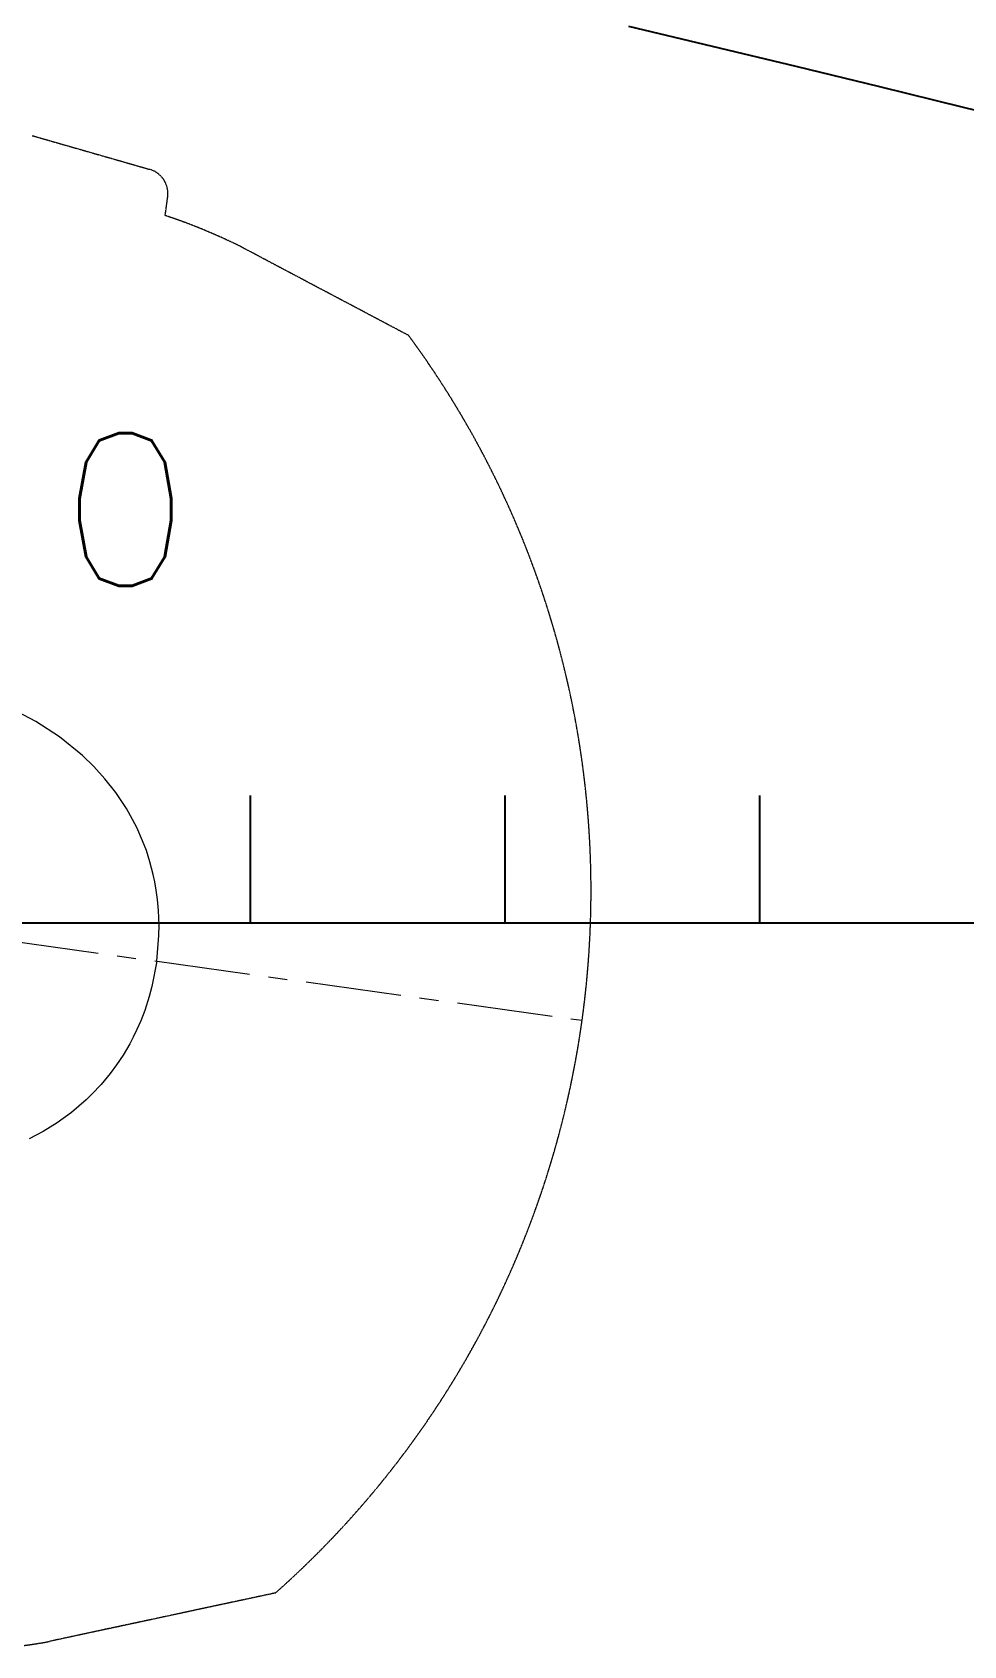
# Model space of a CAD drawing. Extents: x 766778 to 845620, y 133762 to 209800.
# Drawn here: x 775708 to 777537, y 186073 to 189243 of the extents above; entities that cross this region are included whole.
import ezdxf

# ---------------------------------------------------------------- set-up
doc = ezdxf.new("R2010")
doc.units = 0
doc.header["$MEASUREMENT"] = 0
for name, pattern in [('ACAD_ISO03W100', [30, 12, -18]), ('CENTER', [2, 1.25, -0.25, 0.25, -0.25]), ('CENTER2', [1.125, 0.75, -0.125, 0.125, -0.125])]:
    doc.linetypes.add(name, pattern=pattern)
doc.layers.get('0').update_dxf_attribs({"color": 1, "linetype": 'CONTINUOUS'})
doc.layers.add('5_16.79@3.35', color=7, linetype='CONTINUOUS', true_color=0x000000)
doc.layers.add('E00-JAT-50', color=252, linetype='CONTINUOUS', lineweight=5)
doc.layers.add('E00-KES-25', color=7, linetype='CENTER')
doc.styles.add('ROMANS', font='ROMANS')

# ---------------------------------------------------------------- blocks, each defined once
blk = doc.blocks.new('FR')
at = {"linetype": 'Continuous'}
blk.add_lwpolyline([(45439, -35188), (45439, -188)], dxfattribs=at)
at = {"color": 1, "linetype": 'Continuous'}
for points in [[(45439, -26188), (45189, -26188)], [(45439, -26688), (45189, -26688)], [(45439, -27188), (45189, -27188)]]:
    blk.add_lwpolyline(points, dxfattribs=at)
at = {"color": 7, "linetype": 'Continuous', "insert": (44477, -27819.4), "char_height": 300, "attachment_point": 1, "rotation": 90, "style": 'ROMANS'}
blk.add_mtext_dynamic_manual_height_columns('10', width=571.615, gutter_width=1, heights=[0], dxfattribs=at)
blk = doc.blocks.new('A$C083F08EE')
at = {"layer": 'E00-JAT-50', "color": 252, "linetype": 'Continuous', "lineweight": 9}
for points in [[(3205.1, 1486.2), (3209.6, 1536.5), (3210, 1557), (3209, 1585.9), (3207, 1607.7), (3204.6, 1626.1), (3201.8, 1642.1), (3198.7, 1656.5), (3192.2, 1681.6), (3185.2, 1703.5), (3177.8, 1723.1), (3166.3, 1749.1), (3154.4, 1772.1), (3146.3, 1786.1), (3125.5, 1817.6), (3104.1, 1845), (3082.2, 1869.2), (3060, 1890.8), (3014.7, 1927.6), (2968.4, 1957.9), (2921.4, 1982.6)], [(3205.1, 1486.2), (3195.6, 1436.7), (3190.3, 1416.8), (3181.4, 1389.4), (3173.5, 1368.9), (3166, 1352), (3158.9, 1337.3), (3152.1, 1324.3), (3138.8, 1302), (3126, 1282.9), (3113.6, 1266), (3095.4, 1244.2), (3077.6, 1225.4), (3065.9, 1214.2), (3037.2, 1189.6), (3009.1, 1169.2), (2981.4, 1152), (2954.1, 1137.4)]]:
    blk.add_lwpolyline(points, dxfattribs=at)
at = {"layer": 'E00-KES-25', "color": 252, "linetype": 'CENTER2', "lineweight": 9}
for p, q in [((2963.6, 3108.6), (3193.6, 3042.1)), ((3224.2, 2951.3), (3229.2, 2987.1))]:
    blk.add_line(p, q, dxfattribs=at)
at = {"layer": 'E00-KES-25', "color": 253, "linetype": 'CENTER', "lineweight": 5, "ltscale": 150}
blk.add_line((230.7, 1904.3), (4040.4, 1368.8), dxfattribs=at)
at = {"layer": 'E00-KES-25', "color": 252, "linetype": 'CENTER2', "lineweight": 9}
for points in [[(3702.1, 2714.7), (3687.8, 2722.3), (3642.7, 2746.3), (3597.6, 2770.3), (3552.5, 2794.2), (3507.4, 2818.2), (3462.3, 2842.2), (3417.2, 2866.2), (3372.1, 2890.2, 0.012579), (3358.4, 2897, 0.005508), (3326.6, 2911.5, 0.004749), (3302.6, 2921.9, 0.005309), (3280.9, 2930.7, 0.005664), (3258.2, 2939.4, 0.005553), (3234.8, 2947.7, 0.002524), (3224.2, 2951.3, 0.005542)], [(3436.3, 244.6), (3391.9, 235.2), (3341.9, 224.6), (3292, 214), (3242, 203.3), (3192, 192.7), (3142.1, 182.1), (3092.1, 171.5), (3042.1, 160.8), (2992.2, 150.2, -0.012579), (2977.1, 147.4, -0.005508), (2942.6, 142.3, -0.004749)]]:
    blk.add_lwpolyline(points, format="xyb", dxfattribs=at)
for centre, radius, start, end in [((3179.7, 2994.1), 50, 352, 73.8699), ((2214.8, 1625.4), 1843.5, 311.4975, 36.2204)]:
    blk.add_arc(centre, radius, start, end, dxfattribs=at)
blk = doc.blocks.new('thruster')
at = {"color": 7}
blk.add_blockref('A$C083F08EE', (934022.8, 201142.8), dxfattribs=at)

msp = doc.modelspace()

# ---------------------------------------------------------------- linework, layer by layer
at = {"layer": '5_16.79@3.35', "color": 3}
msp.add_lwpolyline([(777701.04122, 189054.82764), (777536.96602, 189095.19189), (777372.86104, 189135.43701), (777208.68624, 189175.396), (777044.40694, 189214.91895), (776880.0046, 189253.93213)], dxfattribs=at)

# ---------------------------------------------------------------- block references
at = {"color": 252, "linetype": 'ACAD_ISO03W100', "ltscale": 20, "rotation": 0.09652410536552097}
msp.add_blockref('thruster', (-160932.62483, -16790.02403), dxfattribs=at)
at = {"color": 7, "linetype": 'Continuous', "rotation": 269.9999999899608}
msp.add_blockref('FR', (803324.9465, 232931.99999), dxfattribs=at)

doc.saveas('drawing.dxf')
